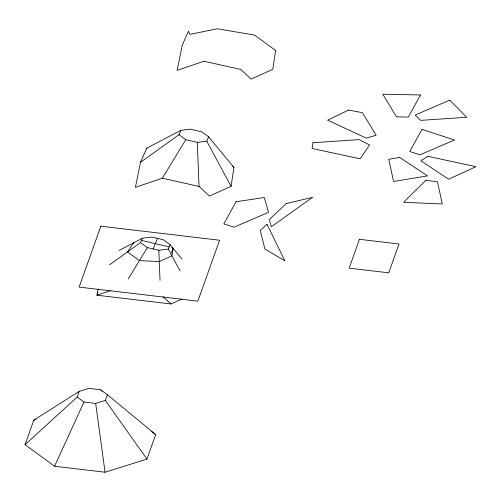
<?xml version="1.0" encoding="UTF-8"?>
<svg xmlns="http://www.w3.org/2000/svg" width="501" height="501" viewBox="0 0 501 501"><rect width="100%" height="100%" fill="white"/><g stroke="black" fill="none" stroke-linecap="round" stroke-linejoin="round"><path stroke-width="0.75" d="M171.862 247.375L173.095 248.277L171.943 255.867L159.287 261.566L139.397 260.608L127.523 251.928L133.635 242.822L134.631 242.616M231.074 186.328L233.923 167.453L208.616 136.823L201.797 131.844L190.292 129.164L180.848 130.36L146.737 148.202L140.505 162.305L135.408 187.324L162.299 178.231L199.047 186.428L209.424 196.079L231.074 186.328L206.75 141.194L208.616 136.823M98.221 288.958L96.944 295.208L170.954 303.963L181.782 299.091M25.05 444.681L33.799 420.151L79.208 391.394L88.884 388.363L100.544 389.74L107.364 394.725L155.686 434.567L146.937 459.098L105.053 472.224L54.565 466.249L25.05 444.681L77.192 397.055L79.208 391.394M97.989 292.277L96.944 295.208L110.752 290.542M77.192 397.055L84.005 402.04L95.666 403.418L105.342 400.387L107.364 394.725M171.436 252.924L173.095 248.277M140.505 162.305L178.982 134.725L180.848 130.36M109.613 264.766L140.518 242.616L142.378 238.244L151.828 237.054L163.332 239.728L170.146 244.713L182.057 259.123M153.087 248.934L157.583 238.388M180.078 270.966L168.286 249.078L170.146 244.713M54.565 466.249L84.005 402.04M162.299 178.231L185.802 139.71L197.306 142.384L206.75 141.194M128.287 278.813L147.338 247.594L158.842 250.275L168.286 249.078M119.188 250.381L142.378 238.244M33.799 420.151L36.003 419.462M141.451 240.43L169.219 246.893M232.683 166.551L233.923 167.453M178.982 134.725L185.802 139.71M140.518 242.616L147.338 247.594M151.289 431.355L155.686 434.567M100.544 389.74L102.254 391.294M163.176 296.724L170.954 303.963M105.342 400.387L146.937 459.098M146.737 148.202L147.018 148.791M95.666 403.418L105.053 472.224M197.306 142.384L199.047 186.428M158.842 250.275L160.032 280.403M275.631 50.469L272.782 69.345L251.133 79.089L240.756 69.439L204.007 61.241L177.116 70.34L182.22 45.322L188.445 31.212L189.942 34.375L217.265 28.776L254.564 35.076L275.631 50.469M313.012 142.704L312.098 148.478L360.163 158.823L369.581 144.946L359.117 139.635L313.012 142.704M100.833 226.201L79.12 287.098L197.857 301.145L219.57 240.248L100.833 226.201M359.436 239.303L349.153 268.148L388.732 272.832L399.015 243.987L359.436 239.303M236.034 201.746L223.815 223.878L233.98 227.191L268.517 212.349L264.34 197.507L236.034 201.746M420.502 94.965L408.29 117.096L396.454 116.802L382.795 94.213L420.502 94.965M421.98 129.377L409.768 151.509L419.932 154.828L454.463 139.986L421.98 129.377M425.812 180.347L403.562 202.31L442.251 203.957L437.473 181.731L425.812 180.347M286.234 203.588L269.287 219.595L271.323 226.74L312.662 197.281L286.234 203.588M267.027 224.335L260.269 230.441L264.891 248.997L284.862 260.796L267.027 224.335M427.885 156.331L420.89 160.79L448.608 179.226L475.95 166.67L427.885 156.331M348.602 110.057L327.673 120.184L366.168 138.094L376.119 135.276L362.461 112.687L348.602 110.057M449.754 100.175L415.216 115.017L420.658 120.365L466.769 117.29L449.754 100.175M399.742 157.452L388.763 159.268L393.542 181.494L427.453 175.889L399.742 157.452"/></g></svg>
